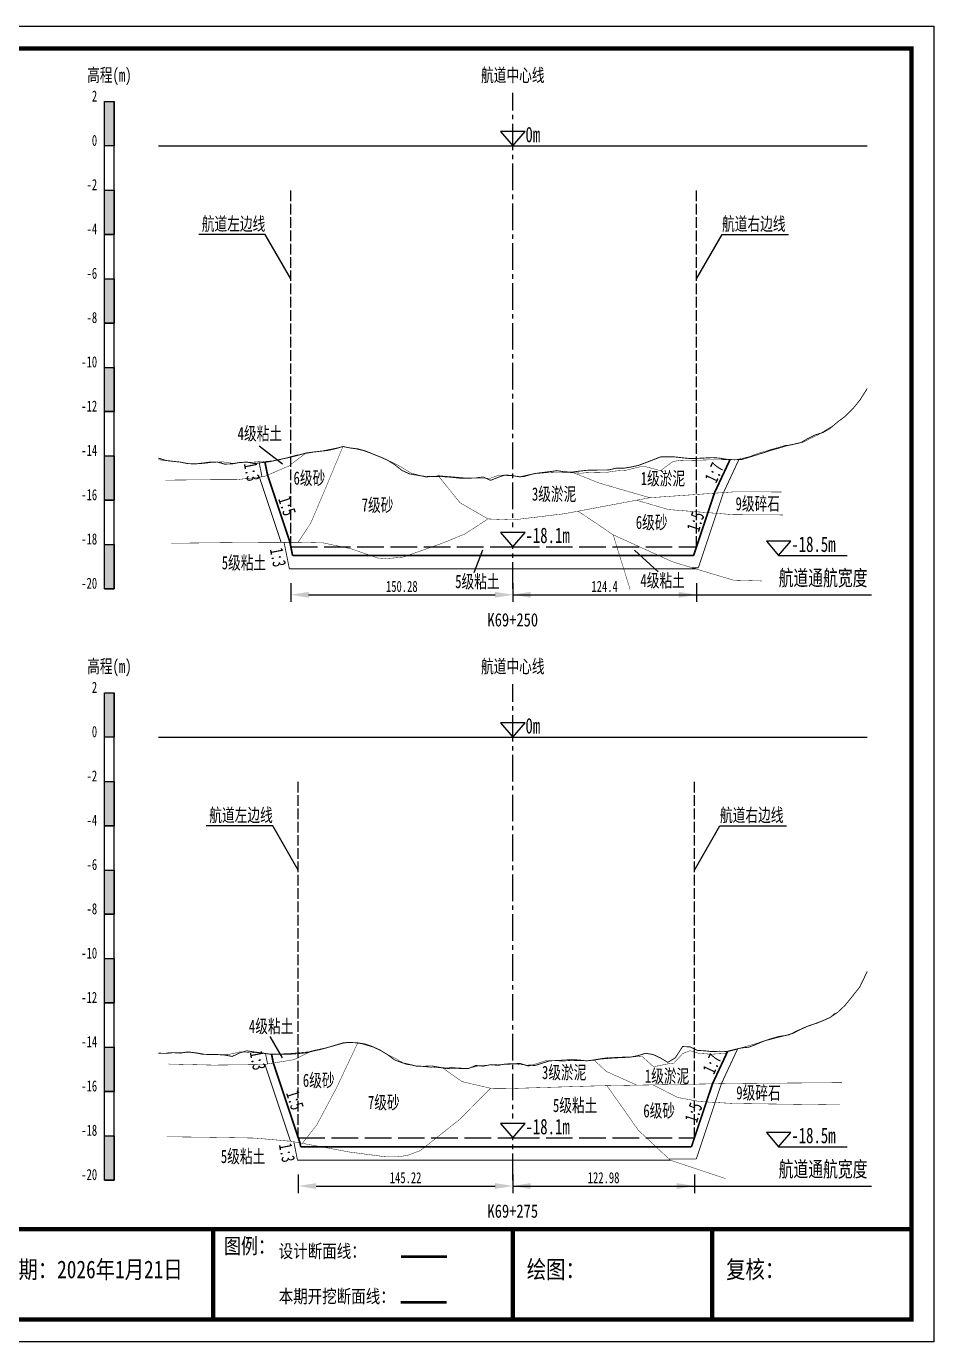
# Model space of a CAD drawing. Header units: millimetres. Extents: x 0 to 1680, y -8762 to 0.
# Drawn here: x 215.2 to 420, y -8316 to -8019 of the extents above; entities that cross this region are included whole.
import ezdxf
from ezdxf.enums import TextEntityAlignment as Align

# ---------------------------------------------------------------- set-up
doc = ezdxf.new("R2010")
doc.units = ezdxf.units.MM
for name, pattern in [('ACAD_ISO02W100', [15, 12, -3]), ('ACAD_ISO05W100', [33, 24, -3, 0, -3, 0, -3]), ('CENTER2', [1.125, 0.75, -0.125, 0.125, -0.125])]:
    doc.linetypes.add(name, pattern=pattern)
for name, color, linetype in [('0-桩号', 1, 'Continuous'), ('0-航道左右边线标注', 8, 'Continuous'), ('1-疏浚底高', 7, 'Continuous'), ('1-通航宽度', 7, 'Continuous'), ('1-通航底高', 7, 'Continuous'), ('202601', 5, 'Continuous'), ('DMX', 20, 'Continuous'), ('L1', 7, 'Continuous'), ('图幅外框线', 145, 'Continuous'), ('地质分层', 6, 'Continuous'), ('坡比', 1, 'Continuous'), ('尺寸标注', 1, 'Continuous'), ('开挖线', 4, 'Continuous'), ('标尺', 7, 'Continuous'), ('超挖线', 3, 'Continuous'), ('辅助框', 7, 'Continuous'), ('通航底面线', 7, 'ACAD_ISO02W100')]:
    doc.layers.add(name, color=color, linetype=linetype)
doc.styles.get("Standard").update_dxf_attribs({"font": 'arial.ttf'})
doc.styles.add('仿宋', font='仿宋_GB2312.ttf', dxfattribs={"width": 0.8})
doc.styles.add('仿宋GB2312', font='仿宋_GB2312.ttf', dxfattribs={"width": 0.7, "height": 2.5})
doc.styles.add('仿宋体', font='仿宋_GB2312.ttf', dxfattribs={"width": 0.8})
doc.dimstyles.new('2000', dxfattribs={"dimtxt": 3, "dimasz": 2.5, "dimexe": 1.25, "dimexo": 0.625, "dimtad": 1, "dimlfac": 2, "dimdsep": 46, "dimtxsty": 'Standard', "dimcen": 2.5, "dimadec": 0, "dimazin": 0, "dimtfac": 1, "dimtmove": 0, "dimatfit": 3, "dimfxl": 0, "dimarcsym": 0})

# ---------------------------------------------------------------- blocks, each defined once
blk = doc.blocks.new('标尺')
at = {"layer": '标尺', "linetype": 'Continuous'}
for points in [[(-2.11667, 100), (0, 100), (0, 90), (-2.11667, 90)], [(-2.11667, 80), (0, 80), (0, 70), (-2.11667, 70)], [(-2.11667, 60), (0, 60), (0, 50), (-2.11667, 50)], [(-2.11667, 40), (0, 40), (0, 30), (-2.11667, 30)], [(-2.11667, 20), (0, 20), (0, 10), (-2.11667, 10)], [(-2.11667, 0), (0, 0), (0, -10), (-2.11667, -10)]]:
    blk.add_hatch(color=256, dxfattribs=at).paths.add_polyline_path(points)
for p, q in [((-2.11667, -10), (-2.11667, 100)), ((0, -10), (0, 100)), ((-2.11667, 80), (0, 80)), ((-2.11667, 70), (0, 70)), ((-2.11667, 60), (0, 60)), ((-2.11667, 50), (0, 50)), ((-2.11667, 40), (0, 40)), ((-2.11667, 30), (0, 30)), ((-2.11667, 20), (0, 20)), ((-2.11667, 10), (0, 10)), ((-2.11667, 0), (0, 0)), ((-2.11667, -10), (0, -10))]:
    blk.add_line(p, q, dxfattribs=at)
at = {"layer": '标尺'}
for points in [[(-2.11667, 100), (0, 100), (0, 90), (-2.11667, 90)], [(-2.11667, 100), (0, 100), (0, 90), (-2.11667, 90)], [(-2.11667, 80), (0, 80), (0, 70), (-2.11667, 70)], [(-2.11667, 80), (0, 80), (0, 70), (-2.11667, 70)], [(-2.11667, 60), (0, 60), (0, 50), (-2.11667, 50)], [(-2.11667, 60), (0, 60), (0, 50), (-2.11667, 50)], [(-2.11667, 40), (0, 40), (0, 30), (-2.11667, 30)], [(-2.11667, 40), (0, 40), (0, 30), (-2.11667, 30)], [(-2.11667, 20), (0, 20), (0, 10), (-2.11667, 10)], [(-2.11667, 20), (0, 20), (0, 10), (-2.11667, 10)], [(-2.11667, 0), (0, 0), (0, -10), (-2.11667, -10)], [(-2.11667, 0), (0, 0), (0, -10), (-2.11667, -10)]]:
    blk.add_lwpolyline(points, close=True, dxfattribs=at)
at = {"layer": '标尺', "style": '仿宋GB2312', "width": 0.7}
blk.add_text('高程(m)', height=3, dxfattribs=at).set_placement((-1.05833, 106), align=Align.MIDDLE_CENTER)
for s, p in [('2', (-3.81667, 100)), ('0', (-3.81667, 90)), ('-2', (-3.81667, 80)), ('-4', (-3.81667, 70)), ('-6', (-3.81667, 60)), ('-8', (-3.81667, 50)), ('-10', (-3.81667, 40)), ('-12', (-3.81667, 30)), ('-14', (-3.81667, 20)), ('-16', (-3.81667, 10)), ('-18', (-3.81667, 0)), ('-20', (-3.81667, -10))]:
    blk.add_text(s, height=2.5, dxfattribs=at).set_placement(p, align=Align.RIGHT)
blk = doc.blocks.new('*D235')
at = {"layer": 'Defpoints', "color": 0, "ltscale": 0.5}
for p in [(274.91, -8136.5), (325, -8136.5), (325, -8147.35)]:
    blk.add_point(p, dxfattribs=at)
at = {"layer": '尺寸标注', "color": 0, "lineweight": -2, "ltscale": 0.5}
for p, q in [((274.91, -8144.75), (274.91, -8148.95)), ((325, -8144.75), (325, -8148.95)), ((278.91, -8147.35), (321, -8147.35))]:
    blk.add_line(p, q, dxfattribs=at)
at = {"layer": '尺寸标注', "color": 0, "ltscale": 0.5}
for points in [[(278.91, -8146.69), (278.91, -8148.02), (274.91, -8147.35)], [(321, -8146.69), (321, -8148.02), (325, -8147.35)]]:
    blk.add_solid(points, dxfattribs=at)
at = {"layer": '尺寸标注', "color": 0, "ltscale": 0.5, "insert": (299.95, -8145.48), "char_height": 2.5, "attachment_point": 5, "style": '仿宋GB2312'}
blk.add_mtext('150.28', dxfattribs=at)
blk = doc.blocks.new('*D236')
at = {"layer": 'Defpoints', "color": 0, "ltscale": 0.5}
for p in [(276.59, -8270), (325, -8270), (325, -8280.85)]:
    blk.add_point(p, dxfattribs=at)
at = {"layer": '尺寸标注', "color": 0, "lineweight": -2, "ltscale": 0.5}
for p, q in [((276.59, -8278.25), (276.59, -8282.45)), ((325, -8278.25), (325, -8282.45)), ((280.59, -8280.85), (321, -8280.85))]:
    blk.add_line(p, q, dxfattribs=at)
at = {"layer": '尺寸标注', "color": 0, "ltscale": 0.5}
for points in [[(280.59, -8280.19), (280.59, -8281.52), (276.59, -8280.85)], [(321, -8280.19), (321, -8281.52), (325, -8280.85)]]:
    blk.add_solid(points, dxfattribs=at)
at = {"layer": '尺寸标注', "color": 0, "ltscale": 0.5, "insert": (300.8, -8278.98), "char_height": 2.5, "attachment_point": 5, "style": '仿宋GB2312'}
blk.add_mtext('145.22', dxfattribs=at)
blk = doc.blocks.new('*D31')
at = {"layer": 'Defpoints', "color": 0, "ltscale": 0.5}
for p in [(325, -8136.5), (366.47, -8136.5), (366.47, -8147.35)]:
    blk.add_point(p, dxfattribs=at)
at = {"layer": '尺寸标注', "color": 0, "lineweight": -2, "ltscale": 0.5}
for p, q in [((325, -8144.75), (325, -8148.95)), ((366.47, -8144.75), (366.47, -8148.95)), ((329, -8147.35), (362.47, -8147.35))]:
    blk.add_line(p, q, dxfattribs=at)
at = {"layer": '尺寸标注', "color": 0, "ltscale": 0.5}
for points in [[(329, -8146.69), (329, -8148.02), (325, -8147.35)], [(362.47, -8146.69), (362.47, -8148.02), (366.47, -8147.35)]]:
    blk.add_solid(points, dxfattribs=at)
at = {"layer": '尺寸标注', "color": 0, "ltscale": 0.5, "insert": (345.73, -8145.48), "char_height": 2.5, "attachment_point": 5, "style": '仿宋GB2312'}
blk.add_mtext('124.4', dxfattribs=at)
blk = doc.blocks.new('*D32')
at = {"layer": 'Defpoints', "color": 0, "ltscale": 0.5}
for p in [(325, -8270), (365.99, -8270), (365.99, -8280.85)]:
    blk.add_point(p, dxfattribs=at)
at = {"layer": '尺寸标注', "color": 0, "lineweight": -2, "ltscale": 0.5}
for p, q in [((325, -8278.25), (325, -8282.45)), ((365.99, -8278.25), (365.99, -8282.45)), ((329, -8280.85), (361.99, -8280.85))]:
    blk.add_line(p, q, dxfattribs=at)
at = {"layer": '尺寸标注', "color": 0, "ltscale": 0.5}
for points in [[(329, -8280.19), (329, -8281.52), (325, -8280.85)], [(361.99, -8280.19), (361.99, -8281.52), (365.99, -8280.85)]]:
    blk.add_solid(points, dxfattribs=at)
at = {"layer": '尺寸标注', "color": 0, "ltscale": 0.5, "insert": (345.5, -8278.98), "char_height": 2.5, "attachment_point": 5, "style": '仿宋GB2312'}
blk.add_mtext('122.98', dxfattribs=at)
blk = doc.blocks.new('通航底高')
at = {"layer": '1-通航底高'}
for p, q in [((-2.76, 3.23), (0, 0)), ((2.76, 3.23), (-2.76, 3.23)), ((0, 0), (2.76, 3.23))]:
    blk.add_line(p, q, dxfattribs=at)
at = {"layer": '1-通航底高', "style": '仿宋', "width": 0.7}
blk.add_attdef('通航底高', (2.86, 0.82), '', height=3.5, dxfattribs=at)
blk = doc.blocks.new('疏浚底高')
at = {"layer": '1-疏浚底高'}
for p, q in [((-2.76, 3.23), (0, 0)), ((2.76, 3.23), (-2.76, 3.23)), ((0, 0), (2.76, 3.23)), ((0, 0), (15.51, 0))]:
    blk.add_line(p, q, dxfattribs=at)
at = {"layer": '1-疏浚底高', "style": '仿宋', "width": 0.7}
blk.add_attdef('疏浚底高', (2.86, 0.82), '', height=3.5, dxfattribs=at)

msp = doc.modelspace()

# ---------------------------------------------------------------- linework, layer by layer
at = {"layer": '0-航道左右边线标注', "linetype": 'ACAD_ISO02W100', "ltscale": 0.2}
for points in [[(274.908, -8136.5), (274.908, -8056)], [(366.4671, -8136.5), (366.4671, -8056)], [(276.5934, -8270), (276.5934, -8189.5)], [(365.9923, -8270), (365.9923, -8189.5)]]:
    msp.add_lwpolyline(points, dxfattribs=at)
at = {"layer": '0-航道左右边线标注'}
for points in [[(274.908, -8076), (269.1345, -8066), (254.1345, -8066)], [(366.4671, -8076), (372.2406, -8066), (387.2406, -8066)], [(276.5934, -8209.5), (270.8199, -8199.5), (255.8199, -8199.5)], [(365.9923, -8209.5), (371.7658, -8199.5), (386.7658, -8199.5)]]:
    msp.add_lwpolyline(points, dxfattribs=at)
at = {"layer": '1-通航宽度'}
for points in [[(325, -8147.35), (406, -8147.35)], [(325, -8280.85), (406, -8280.85)]]:
    msp.add_lwpolyline(points, dxfattribs=at)
at = {"layer": '202601', "color": 1, "linetype": 'Continuous', "const_width": 0.1}
for points in [[(245, -8116.85), (246.8834, -8117.1), (247.6434, -8117.2), (250.4234, -8117.45), (251.6968, -8117.7), (254.7134, -8117.75), (255.7368, -8117.65), (257.2368, -8117.45), (259.6801, -8117.35), (261.5801, -8117.65), (264.2768, -8117.5), (265.7701, -8117.45), (268.3101, -8117.25), (268.7434, -8117.3), (271.3568, -8117.05), (272.1934, -8116.95), (275.0301, -8116.1), (275.8368, -8115.9), (275.9834, -8115.85), (278.0068, -8115.5), (280.7668, -8115.05), (281.3034, -8115), (285.7601, -8114.1), (286.6368, -8113.85), (289.8968, -8114.5), (291.1634, -8114.8), (291.3101, -8114.8), (291.4834, -8114.9), (294.4901, -8115.95), (295.0634, -8116.2), (297.9968, -8117.55), (299.5168, -8118.35), (302.0134, -8119.85), (302.6734, -8120.05), (303.9968, -8120.4), (305.3401, -8120.8), (307.4168, -8120.6), (308.2734, -8120.45), (308.6801, -8120.5), (312.3634, -8120.8), (315.2468, -8121.05), (315.2668, -8121.05), (318.8834, -8121.05), (319.8834, -8121.05), (321.5834, -8120.45), (322.0401, -8120.35), (322.1601, -8120.35), (327.5068, -8120.7), (327.5468, -8120.7), (329.7768, -8120.05), (332.9868, -8119.75), (335.0734, -8119.65), (337.5901, -8119.75), (340.5201, -8119.9), (341.4201, -8119.8), (343.8968, -8119.7), (346.0501, -8119.75), (347.7168, -8119.45), (349.4101, -8119.3), (350.4568, -8119.25), (351.6868, -8118.95), (354.4268, -8118.3), (356.4134, -8118.8), (358.3601, -8119.35), (359.7801, -8118.25), (361.1968, -8117.25), (362.9034, -8117), (363.4301, -8117), (363.7101, -8116.95), (365.9801, -8117), (369.0468, -8116.9), (370.4534, -8116.9), (372.4434, -8116.85), (375.5434, -8116.8), (377.2634, -8116.45), (378.6434, -8116.1), (379.9501, -8115.55), (381.5834, -8115.05), (385.7334, -8113.85), (386.5868, -8113.6), (387.5468, -8113.6), (390.5601, -8112.9), (391.8868, -8112.2), (393.8834, -8111.25), (395.8134, -8110.05), (397.3534, -8109.15), (398.0368, -8108.6), (398.1968, -8108.5)], [(247.173, -8250.65), (247.5734, -8250.9), (248.7534, -8250.7), (248.7667, -8250.7), (248.7967, -8250.7), (253.3001, -8250.7), (255.2967, -8251.05), (255.8801, -8251.15), (256.2401, -8251.15), (257.5501, -8251.2), (260.3167, -8251.2), (260.7134, -8251.2), (263.4401, -8250.55), (266.5434, -8250.75), (266.7734, -8250.7), (267.9867, -8250.85), (270.3867, -8251.15), (270.6367, -8251.1), (275.0401, -8250.9), (275.0801, -8250.9), (275.1734, -8250.9), (278.8201, -8250.55), (280.4801, -8250.15), (282.5501, -8249.7), (284.3434, -8249.3), (287.5301, -8248.4), (288.1201, -8248.35), (290.9267, -8248.75), (291.2601, -8248.85), (293.4534, -8249.5), (295.9701, -8250.65), (296.8267, -8251.2), (298.6967, -8252.15), (300.8067, -8253.35), (301.3067, -8253.45), (304.3301, -8253.85), (307.6067, -8254.15), (307.7201, -8254.15), (307.7601, -8254.15), (308.2801, -8254.15), (311.0434, -8254.05), (311.2901, -8254.1), (314.8901, -8254.3), (317.3801, -8253.7), (318.1134, -8253.65), (320.1201, -8253.5), (320.9401, -8253.45), (321.2567, -8253.4), (322.0301, -8253.4), (325.2401, -8253.35), (326.0701, -8253.35), (328.1701, -8253.55), (329.4734, -8253.5), (332.4667, -8252.55), (332.7967, -8252.5), (333.8401, -8252.55), (336.5601, -8252.65), (337.5567, -8252.55), (339.8667, -8252.55), (341.8201, -8252.55), (343.1434, -8252.35), (345.9967, -8251.9), (346.1067, -8251.9), (346.6667, -8251.85), (349.5534, -8251.75), (349.8501, -8251.7), (352.9434, -8251.7), (354.1967, -8251.6), (356.7467, -8253.9), (357.1201, -8253.85), (360.1067, -8253.25), (361.3734, -8253.1), (363.3467, -8250.95), (364.9834, -8250.3), (367.0601, -8250.9), (369.7734, -8251.1), (369.9067, -8251.1), (370.3501, -8251.05), (372.9301, -8250.9), (373.6634, -8250.5), (375.1934, -8250.1), (376.7367, -8249.6), (379.8967, -8248.7), (381.2967, -8248.2), (382.4101, -8247.95), (386.8967, -8246.8), (387.3867, -8246.75), (388.7467, -8245.95), (390.7634, -8245.05), (393.7234, -8244.1), (393.9001, -8244), (394.0701, -8243.95), (396.6134, -8242.75), (397.7467, -8241.8)]]:
    msp.add_lwpolyline(points, dxfattribs=at)
at = {"layer": 'DMX', "color": 7, "linetype": 'Continuous', "const_width": 0.2}
for points in [[(245, -8116.48), (245, -8116.48), (246.6667, -8117.025), (248.3333, -8117.225), (250, -8117.4), (251.6667, -8117.735), (253.3333, -8117.815), (255, -8117.625), (256.6667, -8117.4), (258.3333, -8117.385), (260, -8117.855), (261.6667, -8117.79), (263.3333, -8117.49), (265, -8117.395), (266.6667, -8117.73), (268.3333, -8117.51), (270, -8117.32), (271.6667, -8116.96), (273.3333, -8116.605), (275, -8116.245), (276.6667, -8115.815), (278.3333, -8115.345), (280, -8115.13), (281.6667, -8114.935), (283.3333, -8114.745), (285, -8114.365), (286.6667, -8113.875), (288.3333, -8114.215), (290, -8114.42), (291.6667, -8114.85), (293.3333, -8115.54), (295, -8116.205), (296.6667, -8116.935), (298.3333, -8117.97), (300, -8119.29), (301.6667, -8120.045), (303.3333, -8120.345), (305, -8120.61), (306.6667, -8120.63), (308.3333, -8120.665), (310, -8120.71), (311.6667, -8120.87), (313.3333, -8121.045), (315, -8121.02), (316.6667, -8120.975), (318.3333, -8120.76), (320, -8121.52), (321.6667, -8120.85), (323.3333, -8120.3), (325, -8120.465), (326.6667, -8120.735), (328.3333, -8120.36), (330, -8119.98), (331.6667, -8119.76), (333.3333, -8119.55), (335, -8119.34), (336.6667, -8119.59), (338.3333, -8119.665), (340, -8119.435), (341.6667, -8119.25), (343.3333, -8119.205), (345, -8119.18), (346.6667, -8119.165), (348.3333, -8118.775), (350, -8118.775), (351.6667, -8118.515), (353.3333, -8118.155), (355, -8117.525), (356.6667, -8116.885), (358.3333, -8116.23), (360, -8116.21), (361.6667, -8116.235), (363.3333, -8116.425), (365, -8116.6), (366.6667, -8116.56), (368.3333, -8116.475), (370, -8116.385), (371.6667, -8116.5), (373.3333, -8116.78), (375, -8116.865), (376.6667, -8116.81), (378.3333, -8116.305), (380, -8115.785), (381.6667, -8115.26), (383.3333, -8114.7), (385, -8114.245), (386.6667, -8113.73), (388.3333, -8113.385), (390, -8113.005), (391.6667, -8112.035), (393.3333, -8111.23), (395, -8110.73), (396.6667, -8109.75), (398.3333, -8108.31), (400, -8107.09), (401.6667, -8105.445), (403.3333, -8103.43), (405, -8100.795)], [(245, -8250.87), (245, -8250.87), (246.6667, -8250.895), (248.3333, -8250.73), (250, -8250.84), (251.6667, -8250.565), (253.3333, -8250.78), (255, -8251.09), (256.6667, -8251.17), (258.3333, -8251.165), (260, -8251.28), (261.6667, -8251.59), (263.3333, -8250.805), (265, -8250.33), (266.6667, -8250.59), (268.3333, -8250.8), (270, -8251.045), (271.6667, -8251.09), (273.3333, -8251.105), (275, -8251.065), (276.6667, -8250.93), (278.3333, -8250.78), (280, -8250.36), (281.6667, -8249.995), (283.3333, -8249.545), (285, -8249.045), (286.6667, -8248.54), (288.3333, -8248.43), (290, -8248.535), (291.6667, -8248.785), (293.3333, -8249.38), (295, -8250.125), (296.6667, -8251.16), (298.3333, -8252.385), (300, -8253.01), (301.6667, -8253.405), (303.3333, -8253.795), (305, -8253.825), (306.6667, -8253.745), (308.3333, -8254.03), (310, -8254.35), (311.6667, -8254.215), (313.3333, -8254.32), (315, -8254.31), (316.6667, -8253.635), (318.3333, -8253.78), (320, -8253.455), (321.6667, -8253.6), (323.3333, -8253.305), (325, -8253.245), (326.6667, -8253.185), (328.3333, -8253.705), (330, -8253.645), (331.6667, -8253.11), (333.3333, -8252.58), (335, -8252.515), (336.6667, -8252.42), (338.3333, -8252.305), (340, -8252.42), (341.6667, -8252.585), (343.3333, -8252.405), (345, -8252.15), (346.6667, -8252.02), (348.3333, -8251.895), (350, -8251.83), (351.6667, -8251.73), (353.3333, -8251.4), (355, -8250.875), (356.6667, -8251.16), (358.3333, -8251.935), (360, -8252.93), (361.6667, -8251.915), (363.3333, -8249.36), (365, -8249.43), (366.6667, -8250.225), (368.3333, -8250.325), (370, -8250.5), (371.6667, -8250.425), (373.3333, -8250.465), (375, -8250.035), (376.6667, -8249.66), (378.3333, -8249.505), (380, -8248.825), (381.6667, -8248.125), (383.3333, -8247.58), (385, -8247.105), (386.6667, -8246.855), (388.3333, -8246.325), (390, -8245.455), (391.6667, -8244.735), (393.3333, -8244.165), (395, -8243.53), (396.6667, -8242.765), (398.3333, -8241.62), (400, -8240.065), (401.6667, -8237.99), (403.3333, -8235.885), (405, -8232.41)]]:
    msp.add_lwpolyline(points, dxfattribs=at)
at = {"layer": 'L1', "linetype": 'CENTER2', "ltscale": 8}
for p, q in [((325, -8146), (325, -8034)), ((325, -8279.5), (325, -8167.5))]:
    msp.add_line(p, q, dxfattribs=at)
at = {"layer": 'L1'}
for p, q in [((322.2375, -8042.7679), (325, -8046)), ((327.7625, -8042.7679), (322.2375, -8042.7679)), ((325, -8046), (327.7625, -8042.7679)), ((245, -8046), (405, -8046)), ((322.2375, -8176.2679), (325, -8179.5)), ((327.7625, -8176.2679), (322.2375, -8176.2679)), ((325, -8179.5), (327.7625, -8176.2679)), ((245, -8179.5), (405, -8179.5))]:
    msp.add_line(p, q, dxfattribs=at)
at = {"layer": '地质分层'}
for points in [[(267.7694, -8113.7329), (272.9951, -8117.7723)], [(316.2761, -8142.3477), (318.2654, -8137.2005)], [(352.4405, -8137.2704), (357.8278, -8142.2004)], [(270.1587, -8247.0877), (272.927, -8251.8887)]]:
    msp.add_lwpolyline(points, dxfattribs=at)
at = {"layer": '地质分层', "linetype": 'ACAD_ISO05W100', "ltscale": 0.2, "const_width": 0.1, "flags": 128}
for points in [[(276.534, -8135.5062), (279.3584, -8131.2573), (282.8504, -8123.0393), (286.6667, -8113.875)], [(246.5889, -8121.4714), (257.3837, -8121.3696), (262.5696, -8121.3696), (268.865, -8120.6827), (274.4228, -8118.2897), (278.3333, -8115.345)], [(338.3333, -8119.665), (344.5106, -8122.1322), (355.9198, -8125.439)], [(308.3333, -8120.665), (313.0653, -8126.5588), (319.4026, -8130.2263), (325, -8130.4584), (336.7226, -8129.0446), (355.9198, -8125.439), (374.7961, -8124.1262), (385.6585, -8124.1387)], [(339.76, -8128.4741), (347.653, -8133.8171), (361.163, -8139.953), (374.7961, -8144.0595), (381.1456, -8144.2392)], [(352.9241, -8126.0016), (360.1528, -8128.1133), (374.7961, -8129.2662), (385.9619, -8129.3335)], [(247.8409, -8135.726), (257.3837, -8135.6133), (269.7353, -8135.5062), (276.534, -8135.5062), (282.2282, -8135.6408), (288.5235, -8136.9732), (291.4143, -8137.992), (294.5812, -8139.058), (296.3429, -8139.1945), (300.2264, -8138.8615), (309.3426, -8135.6179), (314.1768, -8133.6341), (319.4026, -8130.2263)], [(347.653, -8133.8171), (351.5044, -8146.2252)], [(247.3063, -8253.3066), (257.3837, -8253.5508), (268.8571, -8253.4223), (275.6077, -8252.328), (279.2604, -8250.5464)], [(277.5139, -8271.2127), (280.7216, -8267.1017), (285.2098, -8258.6927), (290, -8248.535)], [(343.3333, -8252.405), (346.1045, -8254.9673), (353.0078, -8258.0772)], [(309.1856, -8254.1936), (313.5372, -8257.2768), (319.9653, -8258.7761), (325, -8258.8196), (344.0527, -8258.2351), (374.7961, -8257.6932), (399.2915, -8257.5097)], [(246.8788, -8269.7265), (257.3837, -8269.8554), (266.8166, -8270.0277), (275.0799, -8270.7639), (288.181, -8273.1797), (296.3429, -8274.265), (298.9785, -8274.265), (301.2471, -8273.9321), (304.1203, -8272.8634), (313.1142, -8265.7262), (319.9653, -8258.7761)], [(346.2466, -8258.1964), (350.5962, -8264.3467), (353.3192, -8268.2457), (360.5338, -8275), (373.0762, -8279.1957)], [(356.6302, -8258.0134), (362.2466, -8260.8595), (367.1752, -8261.7801), (374.7961, -8262.2132), (398.8372, -8262.5351)]]:
    msp.add_lwpolyline(points, dxfattribs=at)
at = {"layer": '开挖线', "linetype": 'Continuous', "const_width": 0.4, "flags": 128}
for points in [[(370.4915, -8124.4255), (374.0425, -8116.8162)], [(269.651, -8120.3442), (269.0674, -8117.4263)], [(274.705, -8135.5062), (269.651, -8120.3442)], [(365.8, -8138.5), (370.4915, -8124.4255)], [(275.3037, -8138.5), (274.705, -8135.5062)], [(275.3037, -8138.5), (365.8, -8138.5)], [(370.0678, -8257.7766), (373.4999, -8250.422)], [(270.9514, -8253.0828), (270.5467, -8251.0598)], [(276.9607, -8271.1107), (270.9514, -8253.0828)], [(365.3267, -8272), (370.0678, -8257.7766)], [(277.1385, -8272), (276.9607, -8271.1107)], [(277.1385, -8272), (365.3267, -8272)]]:
    msp.add_lwpolyline(points, dxfattribs=at)
at = {"layer": '超挖线', "linetype": 'ACAD_ISO02W100', "ltscale": 0.5, "const_width": 0.2, "flags": 128}
for points in [[(372.5586, -8124.2818), (376.0357, -8116.8308)], [(268.3956, -8120.7339), (267.7658, -8117.5849)], [(272.7049, -8135.5062), (267.8024, -8120.7986)], [(366.8833, -8141.25), (372.539, -8124.2831)], [(274.5704, -8141.5), (273.3716, -8135.5062)], [(274.5704, -8141.5), (366.2989, -8141.5)], [(366.8833, -8141.25), (365.4689, -8141.25)], [(372.0844, -8257.741), (375.7604, -8249.8639)], [(274.8378, -8270.7423), (269.0539, -8253.3904)], [(269.6599, -8253.2921), (269.1865, -8250.9254)], [(366.41, -8274.75), (372.0796, -8257.7411)], [(276.4052, -8275), (275.5763, -8270.8554)], [(276.4052, -8275), (360.5338, -8275)], [(366.41, -8274.75), (360.2668, -8274.75)]]:
    msp.add_lwpolyline(points, dxfattribs=at)
at = {"layer": '辅助框', "color": 24, "const_width": 1}
for points in [[(25, -8290.582), (415, -8290.582)], [(257.3788, -8290.582), (257.3788, -8311)], [(325, -8290.582), (325, -8311)], [(370, -8290.582), (370, -8290.582), (370, -8311)]]:
    msp.add_lwpolyline(points, dxfattribs=at)
at = {"layer": '辅助框', "color": 7, "lineweight": 50}
msp.add_lwpolyline([(299.7886, -8296.7804), (310.1471, -8296.7804)], dxfattribs=at)
at = {"layer": '辅助框', "color": 1, "lineweight": 50}
msp.add_lwpolyline([(299.7168, -8307.107), (310.0753, -8307.107)], dxfattribs=at)

# ---------------------------------------------------------------- block references
at = {"layer": '1-疏浚底高'}
for p in [(385, -8138.5), (385, -8272)]:
    msp.add_blockref('疏浚底高', p, dxfattribs=at).add_auto_attribs({'疏浚底高': '-18.5m'})
at = {"layer": '标尺'}
for p in [(235, -8136), (235, -8269.5)]:
    msp.add_blockref('标尺', p, dxfattribs=at)

# ---------------------------------------------------------------- texts
at = {"layer": '0-航道左右边线标注', "style": '仿宋', "width": 0.7}
for p in [(269.1345, -8066), (270.8199, -8199.5)]:
    msp.add_text('航道左边线', height=3, dxfattribs=at).set_placement(p, align=Align.BOTTOM_RIGHT)
for p in [(372.2406, -8066), (371.7658, -8199.5)]:
    msp.add_text('航道右边线', height=3, dxfattribs=at).set_placement(p, align=Align.BOTTOM_LEFT)
at = {"layer": '1-通航宽度', "style": '仿宋', "width": 0.7}
for p in [(385, -8146.35), (385, -8279.85)]:
    msp.add_text('航道通航宽度', height=3.5, dxfattribs=at).set_placement(p, align=Align.BOTTOM_LEFT)
at = {"layer": 'L1', "style": '仿宋', "width": 0.7}
for p in [(325, -8030.0289), (325, -8163.5289)]:
    msp.add_text('航道中心线', height=3, dxfattribs=at).set_placement(p, align=Align.MIDDLE_CENTER)
for p in [(327.8561, -8045.1797), (327.8561, -8178.6797)]:
    msp.add_text('0m ', height=3.5, dxfattribs=at).set_placement(p)
at = {"layer": '地质分层', "linetype": 'Continuous', "style": '仿宋GB2312', "width": 0.7}
for s, p in [('4级粘土', (267.9109, -8110.9325)), ('6级砂', (279.093, -8120.9947)), ('1级淤泥', (358.8823, -8121.0833)), ('3级淤泥', (334.3286, -8124.6063)), ('7级砂', (294.4808, -8127.0832)), ('9级碎石', (380.2918, -8126.7889)), ('6级砂', (356.3447, -8131.0065)), ('5级粘土', (264.3159, -8140.1144)), ('5级粘土', (317.0122, -8144.3377)), ('4级粘土', (358.8165, -8144.1176)), ('4级粘土', (270.4579, -8244.7716)), ('3级淤泥', (336.5986, -8255.1979)), ('6级砂', (281.1947, -8256.9692)), ('1级淤泥', (359.8264, -8255.9998)), ('9级碎石', (380.459, -8259.793)), ('7级砂', (295.8764, -8261.9742)), ('5级粘土', (339.0749, -8262.642)), ('6级砂', (358.0379, -8263.8509)), ('5级粘土', (264.117, -8274.1596))]:
    msp.add_text(s, height=3, dxfattribs=at).set_placement(p, align=Align.MIDDLE_CENTER)
at = {"layer": '坡比', "style": '仿宋体', "width": 0.7}
for s, rotation, p in [('1:3', 281, (266.1195, -8119.5516)), ('1:7', 65, (370.4546, -8119.7751)), ('1:5', 288, (274.0753, -8127.2928)), ('1:5', 72, (366.2484, -8130.8303)), ('1:3', 281, (272.0098, -8138.8953)), ('1:3', 281, (267.4621, -8252.501)), ('1:7', 65, (369.9715, -8253.2535)), ('1:5', 288, (275.8534, -8261.4643)), ('1:5', 72, (365.7999, -8264.2558)), ('1:3', 281, (274.0296, -8273.3199))]:
    msp.add_text(s, height=3, rotation=rotation, dxfattribs=at).set_placement(p, align=Align.MIDDLE)
at = {"layer": '辅助框', "insert": (259.8269, -8292.632), "char_height": 3.5, "width": 20.652058, "attachment_point": 1, "style": '仿宋'}
msp.add_mtext('{\\C3;图例：}', dxfattribs=at)
at = {"layer": '辅助框', "color": 7, "lineweight": 50, "insert": (272.1654, -8294.0513), "char_height": 3, "width": 26.24717, "attachment_point": 1, "style": '仿宋'}
msp.add_mtext('设计断面线：', dxfattribs=at)
at = {"layer": '辅助框', "lineweight": 0, "char_height": 4, "width": 115.886347, "attachment_point": 1}
for s, insert in [('{\\fKaiTi|b0|i0|c134|p49;\\W0.8;测量日期：2026年1月21日}', (200.3284, -8297.682)), ('{\\fKaiTi|b0|i0|c134|p49;\\W0.8;绘图：}', (328.1551, -8297.682)), ('{\\fKaiTi|b0|i0|c134|p49;\\W0.8;复核：}', (373.1551, -8297.682))]:
    msp.add_mtext(s, dxfattribs=dict(at, insert=insert))
at = {"layer": '辅助框', "color": 1, "insert": (272.1654, -8304.2604), "char_height": 3, "width": 26.24717, "attachment_point": 1, "style": '仿宋'}
msp.add_mtext('本期开挖断面线：', dxfattribs=at)

# ---------------------------------------------------------------- wipeouts: each hides what was drawn before it
for points in [[(319.1678, -8154.6059), (319.1678, -8151.4519), (330.7673, -8151.4519), (330.7673, -8154.6059)], [(319.1678, -8288.1059), (319.1678, -8284.9519), (330.7673, -8284.9519), (330.7673, -8288.1059)]]:
    msp.add_wipeout(points).dxf.layer = '0-桩号'

# ---------------------------------------------------------------- next in the draw order: texts
at = {"layer": '0-桩号', "style": '仿宋', "width": 0.8}
for s, p in [('K69+250', (325, -8153.0289)), ('K69+275', (325, -8286.5289))]:
    msp.add_text(s, height=3, dxfattribs=at).set_placement(p, align=Align.MIDDLE)

# ---------------------------------------------------------------- next in the draw order: wipeouts: each hides what was drawn before it
for points in [[(338.3219, -8136.5), (322.1304, -8136.5), (322.1304, -8132.151), (338.3219, -8132.151)], [(338.3219, -8270), (322.1304, -8270), (322.1304, -8265.651), (338.3219, -8265.651)]]:
    msp.add_wipeout(points).dxf.layer = '1-通航底高'

# ---------------------------------------------------------------- next in the draw order: linework, layer by layer
at = {"layer": '图幅外框线'}
msp.add_lwpolyline([(0, -8019), (420, -8019), (420, -8316), (0, -8316)], close=True, dxfattribs=at)
at = {"layer": '辅助框', "color": 24, "const_width": 1}
msp.add_lwpolyline([(415, -8311), (415, -8024), (25, -8024), (25, -8311)], close=True, dxfattribs=at)
at = {"layer": '通航底面线', "ltscale": 0.5}
for points in [[(274.9067, -8136.5), (325, -8136.5), (366.4667, -8136.5)], [(276.5933, -8270), (325, -8270), (365.9933, -8270)]]:
    msp.add_lwpolyline(points, dxfattribs=at)

# ---------------------------------------------------------------- next in the draw order: block references
at = {"layer": '1-通航底高'}
for p in [(325, -8136.5), (325, -8270)]:
    msp.add_blockref('通航底高', p, dxfattribs=at).add_auto_attribs({'通航底高': '-18.1m'})

# ---------------------------------------------------------------- next in the draw order: dimensions: what is measured, and where the dimension line sits
at = {"layer": '尺寸标注', "ltscale": 0.5}
for p1, p2, distance, picture, middle in [((274.908, -8136.5), (325, -8136.5), -10.8527, '*D235', (299.954, -8145.4777)), ((325, -8136.5), (366.4671, -8136.5), -10.8527, '*D31', (345.7335, -8145.4777)), ((276.5934, -8270), (325, -8270), -10.8527, '*D236', (300.7967, -8278.9777)), ((325, -8270), (365.9923, -8270), -10.8526, '*D32', (345.4962, -8278.9776))]:
    dim = msp.add_aligned_dim(p1=p1, p2=p2, distance=distance, dimstyle='2000', override={"dimtxt": 3.5, "dimasz": 4, "dimexe": 1.6, "dimexo": 8.25, "dimlfac": 3, "dimtxsty": '仿宋GB2312'}, dxfattribs=at)
    dim.commit()
    dim.dimension.update_dxf_attribs({"geometry": picture, "text_midpoint": middle})

doc.saveas('drawing.dxf')
